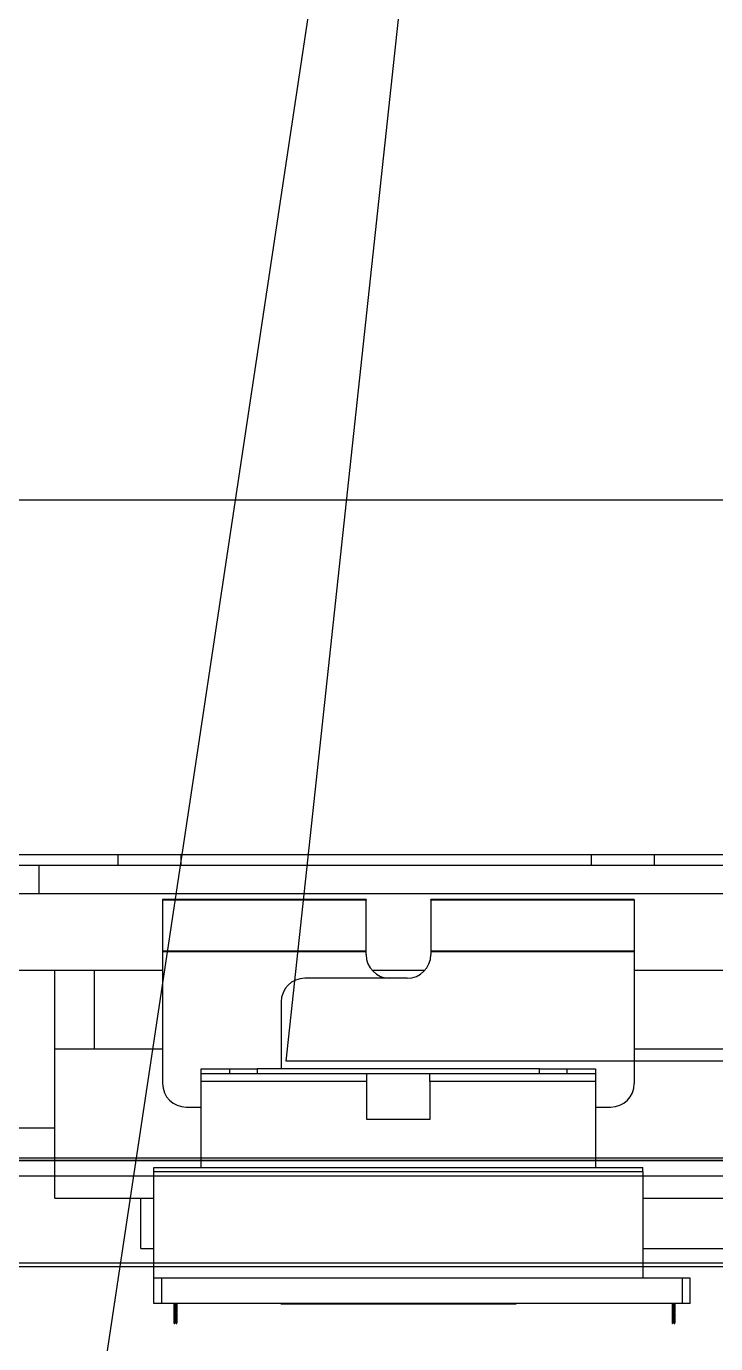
# Model space of a CAD drawing. Extents: x 500 to 100500, y -14500 to 21140.
# Drawn here: x 7342.9 to 7430.3, y -3056 to -2888.9 of the extents above; entities that cross this region are included whole.
import ezdxf

# ---------------------------------------------------------------- set-up
doc = ezdxf.new("R2010")
doc.units = 0
doc.layers.get('0').update_dxf_attribs({"linetype": 'CONTINUOUS'})

# ---------------------------------------------------------------- blocks, each defined once
blk = doc.blocks.new('SP R')
at = {"color": 3}
for p, q in [((17121.34, -97458.31), (18255.34, -97458.31)), ((18255.34, -97460.31), (17121.34, -97460.31)), ((17121.34, -97471.31), (18255.34, -97471.31)), ((18255.34, -97471.81), (17121.34, -97471.81))]:
    blk.add_line(p, q, dxfattribs=at)
blk = doc.blocks.new('KJVision F')
at = {"color": 2}
for p, q in [((7970.62, -72337.14, -10.47), (8170.62, -71007.14, -10.47)), ((8127.62, -71407.14, -10.47), (8170.62, -71007.14, -10.47)), ((8307.62, -71407.14, -10.47), (8127.62, -71407.14, -10.47))]:
    blk.add_line(p, q, dxfattribs=at)
blk = doc.blocks.new('KJprobe Card F')
at = {"color": 6}
for p, q in [((30942.2, -77384.49, 43.99), (31148.7, -77384.49, 43.99)), ((30978.7, -77429.49, 43.99), (31528.7, -77429.49, 43.99)), ((31021.7, -77429.49, 43.99), (31021.7, -77430.89, 43.99)), ((31029.7, -77429.49, 43.99), (31029.7, -77430.89, 43.99)), ((31081.7, -77429.49, 43.99), (31081.7, -77430.89, 43.99)), ((31089.7, -77429.49, 43.99), (31089.7, -77430.89, 43.99)), ((31011.7, -77430.89, 43.99), (31006.7, -77430.89, 43.99)), ((31011.7, -77434.49, 43.99), (31011.7, -77430.89, 43.99)), ((31248.2, -77430.89, 43.99), (31011.7, -77430.89, 43.99)), ((31011.7, -77434.49, 43.99), (31007.55, -77434.49, 43.99)), ((31248.2, -77434.49, 43.99), (31011.7, -77434.49, 43.99)), ((31027.37, -77435.19, 43.99), (31027.37, -77435.29, 43.99)), ((31053.17, -77435.19, 43.99), (31027.37, -77435.19, 43.99)), ((31053.17, -77435.29, 43.99), (31027.37, -77435.29, 43.99)), ((31027.37, -77435.29, 43.99), (31027.37, -77435.3, 43.99)), ((31053.17, -77435.3, 43.99), (31027.37, -77435.3, 43.99)), ((31027.37, -77435.3, 43.99), (31027.37, -77441.76, 43.99)), ((31053.17, -77435.19, 43.99), (31053.17, -77435.29, 43.99)), ((31053.17, -77435.3, 43.99), (31053.17, -77435.29, 43.99)), ((31053.17, -77441.76, 43.99), (31053.17, -77435.3, 43.99)), ((31061.38, -77435.29, 43.99), (31061.38, -77435.19, 43.99)), ((31087.17, -77435.19, 43.99), (31061.38, -77435.19, 43.99)), ((31087.17, -77435.29, 43.99), (31061.38, -77435.29, 43.99)), ((31061.38, -77435.29, 43.99), (31061.38, -77435.3, 43.99)), ((31087.17, -77435.3, 43.99), (31061.38, -77435.3, 43.99)), ((31061.38, -77435.3, 43.99), (31061.38, -77441.76, 43.99)), ((31087.17, -77435.19, 43.99), (31087.17, -77435.29, 43.99)), ((31087.17, -77435.29, 43.99), (31087.17, -77435.3, 43.99)), ((31087.17, -77435.3, 43.99), (31087.17, -77441.76, 43.99)), ((31053.17, -77441.76, 43.99), (31027.37, -77441.76, 43.99)), ((31027.37, -77441.76, 43.99), (31027.37, -77441.86, 43.99)), ((31053.17, -77441.86, 43.99), (31027.37, -77441.86, 43.99)), ((31027.37, -77441.86, 43.99), (31027.37, -77458.54, 43.99)), ((31053.17, -77441.86, 43.99), (31053.17, -77441.76, 43.99)), ((31053.17, -77442.19, 43.99), (31053.17, -77441.86, 43.99)), ((31087.17, -77441.76, 43.99), (31061.38, -77441.76, 43.99)), ((31061.38, -77441.76, 43.99), (31061.38, -77441.86, 43.99)), ((31087.17, -77441.86, 43.99), (31061.38, -77441.86, 43.99)), ((31061.38, -77441.86, 43.99), (31061.38, -77442.19, 43.99)), ((31087.17, -77441.76, 43.99), (31087.17, -77441.86, 43.99)), ((31087.17, -77441.86, 43.99), (31087.17, -77458.54, 43.99)), ((31027.37, -77444.19, 43.99), (30997.42, -77444.19, 43.99)), ((31013.7, -77454.19, 43.99), (31013.7, -77444.19, 43.99)), ((31018.7, -77444.19, 43.99), (31018.7, -77454.19, 43.99)), ((31058.38, -77445.19, 43.99), (31045.4, -77445.19, 43.99)), ((31060.62, -77444.19, 43.99), (31053.93, -77444.19, 43.99)), ((31103.15, -77444.19, 43.99), (31087.17, -77444.19, 43.99)), ((31042.4, -77448.19, 43.99), (31042.4, -77456.69, 43.99)), ((31027.37, -77454.19, 43.99), (31013.7, -77454.19, 43.99)), ((31013.7, -77473.09, 43.99), (31013.7, -77454.19, 43.99)), ((31103.15, -77454.19, 43.99), (31087.17, -77454.19, 43.99)), ((31032.27, -77457.29, 43.99), (31032.27, -77456.69, 43.99)), ((31032.27, -77456.69, 43.99), (31035.87, -77456.69, 43.99)), ((31032.27, -77458.29, 43.99), (31032.27, -77457.29, 43.99)), ((31032.27, -77457.29, 43.99), (31053.27, -77457.29, 43.99)), ((31035.87, -77456.69, 43.99), (31039.37, -77456.69, 43.99)), ((31035.87, -77456.69, 43.99), (31035.87, -77457.29, 43.99)), ((31039.37, -77456.69, 43.99), (31039.37, -77457.29, 43.99)), ((31075.17, -77456.69, 43.99), (31039.37, -77456.69, 43.99)), ((31053.27, -77458.29, 43.99), (31053.27, -77457.29, 43.99)), ((31053.27, -77457.29, 43.99), (31061.27, -77457.29, 43.99)), ((31061.27, -77458.29, 43.99), (31061.27, -77457.29, 43.99)), ((31061.27, -77457.29, 43.99), (31082.27, -77457.29, 43.99)), ((31075.17, -77457.29, 43.99), (31075.17, -77456.69, 43.99)), ((31075.17, -77456.69, 43.99), (31078.67, -77456.69, 43.99)), ((31078.67, -77456.69, 43.99), (31082.27, -77456.69, 43.99)), ((31078.67, -77457.29, 43.99), (31078.67, -77456.69, 43.99)), ((31082.27, -77456.69, 43.99), (31082.27, -77457.29, 43.99)), ((31082.27, -77457.29, 43.99), (31082.27, -77458.29, 43.99)), ((31053.27, -77458.29, 43.99), (31032.27, -77458.29, 43.99)), ((31032.27, -77469.19, 43.99), (31032.27, -77458.29, 43.99)), ((31053.27, -77463.09, 43.99), (31053.27, -77458.29, 43.99)), ((31061.27, -77458.29, 43.99), (31061.27, -77463.09, 43.99)), ((31082.27, -77458.29, 43.99), (31061.27, -77458.29, 43.99)), ((31082.27, -77458.29, 43.99), (31082.27, -77469.19, 43.99)), ((31030.37, -77461.54, 43.99), (31032.27, -77461.54, 43.99)), ((31082.27, -77461.54, 43.99), (31084.17, -77461.54, 43.99)), ((31061.27, -77463.09, 43.99), (31053.27, -77463.09, 43.99)), ((31013.7, -77464.19, 43.99), (31008.5, -77464.19, 43.99)), ((31026.27, -77469.69, 43.99), (31026.27, -77469.19, 43.99)), ((31026.27, -77469.19, 43.99), (31032.27, -77469.19, 43.99)), ((31026.27, -77483.23, 43.99), (31026.27, -77469.69, 43.99)), ((31026.27, -77469.69, 43.99), (31088.27, -77469.69, 43.99)), ((31032.27, -77469.19, 43.99), (31082.27, -77469.19, 43.99)), ((31082.27, -77469.19, 43.99), (31088.27, -77469.19, 43.99)), ((31088.27, -77469.69, 43.99), (31088.27, -77469.19, 43.99)), ((31088.27, -77469.69, 43.99), (31088.27, -77483.23, 43.99)), ((31013.7, -77473.09, 43.99), (31024.6, -77473.09, 43.99)), ((31024.6, -77479.49, 43.99), (31024.6, -77473.09, 43.99)), ((31024.6, -77473.09, 43.99), (31026.27, -77473.09, 43.99)), ((31088.27, -77473.09, 43.99), (31108.05, -77473.09, 43.99)), ((31024.6, -77479.49, 43.99), (31026.27, -77479.49, 43.99)), ((31088.27, -77479.49, 43.99), (31108.05, -77479.49, 43.99)), ((31088.27, -77483.23, 43.99), (31026.27, -77483.23, 43.99)), ((31026.27, -77486.43, 43.99), (31026.27, -77483.23, 43.99)), ((31027.27, -77486.43, 43.99), (31027.27, -77483.23, 43.99)), ((31093.27, -77483.23, 43.99), (31027.27, -77483.23, 43.99)), ((31093.27, -77486.43, 43.99), (31093.27, -77483.23, 43.99)), ((31094.27, -77483.23, 43.99), (31093.27, -77483.23, 43.99)), ((31094.27, -77486.43, 43.99), (31094.27, -77483.23, 43.99)), ((31027.27, -77486.43, 43.99), (31026.27, -77486.43, 43.99)), ((31093.27, -77486.43, 43.99), (31027.27, -77486.43, 43.99)), ((31028.82, -77486.44, 43.99), (31028.82, -77486.43, 43.99)), ((31028.94, -77486.44, 43.99), (31028.82, -77486.44, 43.99)), ((31028.84, -77487.61, 43.99), (31028.84, -77486.44, 43.99)), ((31028.92, -77486.44, 43.99), (31028.92, -77487.61, 43.99)), ((31028.94, -77486.44, 43.99), (31028.94, -77486.43, 43.99)), ((31029.06, -77486.44, 43.99), (31029.06, -77486.43, 43.99)), ((31029.18, -77486.44, 43.99), (31029.06, -77486.44, 43.99)), ((31029.08, -77487.61, 43.99), (31029.08, -77486.44, 43.99)), ((31029.16, -77486.44, 43.99), (31029.16, -77487.61, 43.99)), ((31029.18, -77486.44, 43.99), (31029.18, -77486.43, 43.99)), ((31042.4, -77486.44, 43.99), (31042.4, -77486.43, 43.99)), ((31072.15, -77486.44, 43.99), (31042.4, -77486.44, 43.99)), ((31042.4, -77486.54, 43.99), (31042.4, -77486.44, 43.99)), ((31042.65, -77486.44, 43.99), (31042.4, -77486.44, 43.99)), ((31072.15, -77486.54, 43.99), (31042.4, -77486.54, 43.99)), ((31042.65, -77486.44, 43.99), (31042.65, -77486.43, 43.99)), ((31042.9, -77486.44, 43.99), (31042.9, -77486.43, 43.99)), ((31043.15, -77486.44, 43.99), (31042.9, -77486.44, 43.99)), ((31043.15, -77486.44, 43.99), (31043.15, -77486.43, 43.99)), ((31043.4, -77486.44, 43.99), (31043.4, -77486.43, 43.99)), ((31043.65, -77486.44, 43.99), (31043.4, -77486.44, 43.99)), ((31043.65, -77486.44, 43.99), (31043.65, -77486.43, 43.99)), ((31043.9, -77486.44, 43.99), (31043.9, -77486.43, 43.99)), ((31044.15, -77486.44, 43.99), (31043.9, -77486.44, 43.99)), ((31044.15, -77486.44, 43.99), (31044.15, -77486.43, 43.99)), ((31044.4, -77486.44, 43.99), (31044.4, -77486.43, 43.99)), ((31044.65, -77486.44, 43.99), (31044.4, -77486.44, 43.99)), ((31044.65, -77486.44, 43.99), (31044.65, -77486.43, 43.99)), ((31044.9, -77486.44, 43.99), (31044.9, -77486.43, 43.99)), ((31045.15, -77486.44, 43.99), (31044.9, -77486.44, 43.99)), ((31045.15, -77486.44, 43.99), (31045.15, -77486.43, 43.99)), ((31045.4, -77486.44, 43.99), (31045.4, -77486.43, 43.99)), ((31045.65, -77486.44, 43.99), (31045.4, -77486.44, 43.99)), ((31045.65, -77486.44, 43.99), (31045.65, -77486.43, 43.99)), ((31045.9, -77486.44, 43.99), (31045.9, -77486.43, 43.99)), ((31046.15, -77486.44, 43.99), (31045.9, -77486.44, 43.99)), ((31046.15, -77486.44, 43.99), (31046.15, -77486.43, 43.99)), ((31046.4, -77486.44, 43.99), (31046.4, -77486.43, 43.99)), ((31046.65, -77486.44, 43.99), (31046.4, -77486.44, 43.99)), ((31046.65, -77486.44, 43.99), (31046.65, -77486.43, 43.99)), ((31046.9, -77486.44, 43.99), (31046.9, -77486.43, 43.99)), ((31047.15, -77486.44, 43.99), (31046.9, -77486.44, 43.99)), ((31047.15, -77486.44, 43.99), (31047.15, -77486.43, 43.99)), ((31047.4, -77486.44, 43.99), (31047.4, -77486.43, 43.99)), ((31047.65, -77486.44, 43.99), (31047.4, -77486.44, 43.99)), ((31047.65, -77486.44, 43.99), (31047.65, -77486.43, 43.99)), ((31047.9, -77486.44, 43.99), (31047.9, -77486.43, 43.99)), ((31048.15, -77486.44, 43.99), (31047.9, -77486.44, 43.99)), ((31048.15, -77486.44, 43.99), (31048.15, -77486.43, 43.99)), ((31048.4, -77486.44, 43.99), (31048.4, -77486.43, 43.99)), ((31048.65, -77486.44, 43.99), (31048.4, -77486.44, 43.99)), ((31048.65, -77486.44, 43.99), (31048.65, -77486.43, 43.99)), ((31048.9, -77486.44, 43.99), (31048.9, -77486.43, 43.99)), ((31049.15, -77486.44, 43.99), (31048.9, -77486.44, 43.99)), ((31049.15, -77486.44, 43.99), (31049.15, -77486.43, 43.99)), ((31049.4, -77486.44, 43.99), (31049.4, -77486.43, 43.99)), ((31049.65, -77486.44, 43.99), (31049.4, -77486.44, 43.99)), ((31049.65, -77486.44, 43.99), (31049.65, -77486.43, 43.99)), ((31049.9, -77486.44, 43.99), (31049.9, -77486.43, 43.99)), ((31050.15, -77486.44, 43.99), (31049.9, -77486.44, 43.99)), ((31050.15, -77486.44, 43.99), (31050.15, -77486.43, 43.99)), ((31050.4, -77486.44, 43.99), (31050.4, -77486.43, 43.99)), ((31050.65, -77486.44, 43.99), (31050.4, -77486.44, 43.99)), ((31050.65, -77486.44, 43.99), (31050.65, -77486.43, 43.99)), ((31050.9, -77486.44, 43.99), (31050.9, -77486.43, 43.99)), ((31051.15, -77486.44, 43.99), (31050.9, -77486.44, 43.99)), ((31051.15, -77486.44, 43.99), (31051.15, -77486.43, 43.99)), ((31051.4, -77486.44, 43.99), (31051.4, -77486.43, 43.99)), ((31051.65, -77486.44, 43.99), (31051.4, -77486.44, 43.99)), ((31051.65, -77486.44, 43.99), (31051.65, -77486.43, 43.99)), ((31051.9, -77486.44, 43.99), (31051.9, -77486.43, 43.99)), ((31052.15, -77486.44, 43.99), (31051.9, -77486.44, 43.99)), ((31052.15, -77486.44, 43.99), (31052.15, -77486.43, 43.99)), ((31052.4, -77486.44, 43.99), (31052.4, -77486.43, 43.99)), ((31052.65, -77486.44, 43.99), (31052.4, -77486.44, 43.99)), ((31052.65, -77486.44, 43.99), (31052.65, -77486.43, 43.99)), ((31052.9, -77486.44, 43.99), (31052.9, -77486.43, 43.99)), ((31053.15, -77486.44, 43.99), (31052.9, -77486.44, 43.99)), ((31053.15, -77486.44, 43.99), (31053.15, -77486.43, 43.99)), ((31053.4, -77486.44, 43.99), (31053.4, -77486.43, 43.99)), ((31053.65, -77486.44, 43.99), (31053.4, -77486.44, 43.99)), ((31053.65, -77486.44, 43.99), (31053.65, -77486.43, 43.99)), ((31053.9, -77486.44, 43.99), (31053.9, -77486.43, 43.99)), ((31054.15, -77486.44, 43.99), (31053.9, -77486.44, 43.99)), ((31054.15, -77486.44, 43.99), (31054.15, -77486.43, 43.99)), ((31054.4, -77486.44, 43.99), (31054.4, -77486.43, 43.99)), ((31054.65, -77486.44, 43.99), (31054.4, -77486.44, 43.99)), ((31054.65, -77486.44, 43.99), (31054.65, -77486.43, 43.99)), ((31054.9, -77486.44, 43.99), (31054.9, -77486.43, 43.99)), ((31055.15, -77486.44, 43.99), (31054.9, -77486.44, 43.99)), ((31055.15, -77486.44, 43.99), (31055.15, -77486.43, 43.99)), ((31055.4, -77486.44, 43.99), (31055.4, -77486.43, 43.99)), ((31055.65, -77486.44, 43.99), (31055.4, -77486.44, 43.99)), ((31055.65, -77486.44, 43.99), (31055.65, -77486.43, 43.99)), ((31055.9, -77486.44, 43.99), (31055.9, -77486.43, 43.99)), ((31056.15, -77486.44, 43.99), (31055.9, -77486.44, 43.99)), ((31056.15, -77486.44, 43.99), (31056.15, -77486.43, 43.99)), ((31056.4, -77486.44, 43.99), (31056.4, -77486.43, 43.99)), ((31056.65, -77486.44, 43.99), (31056.4, -77486.44, 43.99)), ((31056.65, -77486.44, 43.99), (31056.65, -77486.43, 43.99)), ((31056.9, -77486.44, 43.99), (31056.9, -77486.43, 43.99)), ((31057.15, -77486.44, 43.99), (31056.9, -77486.44, 43.99)), ((31057.15, -77486.44, 43.99), (31057.15, -77486.43, 43.99)), ((31057.4, -77486.44, 43.99), (31057.4, -77486.43, 43.99)), ((31057.65, -77486.44, 43.99), (31057.4, -77486.44, 43.99)), ((31057.65, -77486.44, 43.99), (31057.65, -77486.43, 43.99)), ((31057.9, -77486.44, 43.99), (31057.9, -77486.43, 43.99)), ((31058.15, -77486.44, 43.99), (31057.9, -77486.44, 43.99)), ((31058.15, -77486.44, 43.99), (31058.15, -77486.43, 43.99)), ((31058.4, -77486.44, 43.99), (31058.4, -77486.43, 43.99)), ((31058.65, -77486.44, 43.99), (31058.4, -77486.44, 43.99)), ((31058.65, -77486.44, 43.99), (31058.65, -77486.43, 43.99)), ((31058.9, -77486.44, 43.99), (31058.9, -77486.43, 43.99)), ((31059.15, -77486.44, 43.99), (31058.9, -77486.44, 43.99)), ((31059.15, -77486.44, 43.99), (31059.15, -77486.43, 43.99)), ((31059.4, -77486.44, 43.99), (31059.4, -77486.43, 43.99)), ((31059.65, -77486.44, 43.99), (31059.4, -77486.44, 43.99)), ((31059.65, -77486.44, 43.99), (31059.65, -77486.43, 43.99)), ((31059.9, -77486.44, 43.99), (31059.9, -77486.43, 43.99)), ((31060.15, -77486.44, 43.99), (31059.9, -77486.44, 43.99)), ((31060.15, -77486.44, 43.99), (31060.15, -77486.43, 43.99)), ((31060.4, -77486.44, 43.99), (31060.4, -77486.43, 43.99)), ((31060.65, -77486.44, 43.99), (31060.4, -77486.44, 43.99)), ((31060.65, -77486.44, 43.99), (31060.65, -77486.43, 43.99)), ((31060.9, -77486.44, 43.99), (31060.9, -77486.43, 43.99)), ((31061.15, -77486.44, 43.99), (31060.9, -77486.44, 43.99)), ((31061.15, -77486.44, 43.99), (31061.15, -77486.43, 43.99)), ((31061.4, -77486.44, 43.99), (31061.4, -77486.43, 43.99)), ((31061.65, -77486.44, 43.99), (31061.4, -77486.44, 43.99)), ((31061.65, -77486.44, 43.99), (31061.65, -77486.43, 43.99)), ((31061.9, -77486.44, 43.99), (31061.9, -77486.43, 43.99)), ((31062.15, -77486.44, 43.99), (31061.9, -77486.44, 43.99)), ((31062.15, -77486.44, 43.99), (31062.15, -77486.43, 43.99)), ((31062.4, -77486.44, 43.99), (31062.4, -77486.43, 43.99)), ((31062.65, -77486.44, 43.99), (31062.4, -77486.44, 43.99)), ((31062.65, -77486.44, 43.99), (31062.65, -77486.43, 43.99)), ((31062.9, -77486.44, 43.99), (31062.9, -77486.43, 43.99)), ((31063.15, -77486.44, 43.99), (31062.9, -77486.44, 43.99)), ((31063.15, -77486.44, 43.99), (31063.15, -77486.43, 43.99)), ((31063.4, -77486.44, 43.99), (31063.4, -77486.43, 43.99)), ((31063.65, -77486.44, 43.99), (31063.4, -77486.44, 43.99)), ((31063.65, -77486.44, 43.99), (31063.65, -77486.43, 43.99)), ((31063.9, -77486.44, 43.99), (31063.9, -77486.43, 43.99)), ((31064.15, -77486.44, 43.99), (31063.9, -77486.44, 43.99)), ((31064.15, -77486.44, 43.99), (31064.15, -77486.43, 43.99)), ((31064.4, -77486.44, 43.99), (31064.4, -77486.43, 43.99)), ((31064.65, -77486.44, 43.99), (31064.4, -77486.44, 43.99)), ((31064.65, -77486.44, 43.99), (31064.65, -77486.43, 43.99)), ((31064.9, -77486.44, 43.99), (31064.9, -77486.43, 43.99)), ((31065.15, -77486.44, 43.99), (31064.9, -77486.44, 43.99)), ((31065.15, -77486.44, 43.99), (31065.15, -77486.43, 43.99)), ((31065.4, -77486.44, 43.99), (31065.4, -77486.43, 43.99)), ((31065.65, -77486.44, 43.99), (31065.4, -77486.44, 43.99)), ((31065.65, -77486.44, 43.99), (31065.65, -77486.43, 43.99)), ((31065.9, -77486.44, 43.99), (31065.9, -77486.43, 43.99)), ((31066.15, -77486.44, 43.99), (31065.9, -77486.44, 43.99)), ((31066.15, -77486.44, 43.99), (31066.15, -77486.43, 43.99)), ((31066.4, -77486.44, 43.99), (31066.4, -77486.43, 43.99)), ((31066.65, -77486.44, 43.99), (31066.4, -77486.44, 43.99)), ((31066.65, -77486.44, 43.99), (31066.65, -77486.43, 43.99)), ((31066.9, -77486.44, 43.99), (31066.9, -77486.43, 43.99)), ((31067.15, -77486.44, 43.99), (31066.9, -77486.44, 43.99)), ((31067.15, -77486.44, 43.99), (31067.15, -77486.43, 43.99)), ((31067.4, -77486.44, 43.99), (31067.4, -77486.43, 43.99)), ((31067.65, -77486.44, 43.99), (31067.4, -77486.44, 43.99)), ((31067.65, -77486.44, 43.99), (31067.65, -77486.43, 43.99)), ((31067.9, -77486.44, 43.99), (31067.9, -77486.43, 43.99)), ((31068.15, -77486.44, 43.99), (31067.9, -77486.44, 43.99)), ((31068.15, -77486.44, 43.99), (31068.15, -77486.43, 43.99)), ((31068.4, -77486.44, 43.99), (31068.4, -77486.43, 43.99)), ((31068.65, -77486.44, 43.99), (31068.4, -77486.44, 43.99)), ((31068.65, -77486.44, 43.99), (31068.65, -77486.43, 43.99)), ((31068.9, -77486.44, 43.99), (31068.9, -77486.43, 43.99)), ((31069.15, -77486.44, 43.99), (31068.9, -77486.44, 43.99)), ((31069.15, -77486.44, 43.99), (31069.15, -77486.43, 43.99)), ((31069.4, -77486.44, 43.99), (31069.4, -77486.43, 43.99)), ((31069.65, -77486.44, 43.99), (31069.4, -77486.44, 43.99)), ((31069.65, -77486.44, 43.99), (31069.65, -77486.43, 43.99)), ((31069.9, -77486.44, 43.99), (31069.9, -77486.43, 43.99)), ((31070.15, -77486.44, 43.99), (31069.9, -77486.44, 43.99)), ((31070.15, -77486.44, 43.99), (31070.15, -77486.43, 43.99)), ((31070.4, -77486.44, 43.99), (31070.4, -77486.43, 43.99)), ((31070.65, -77486.44, 43.99), (31070.4, -77486.44, 43.99)), ((31070.65, -77486.44, 43.99), (31070.65, -77486.43, 43.99)), ((31070.9, -77486.44, 43.99), (31070.9, -77486.43, 43.99)), ((31071.15, -77486.44, 43.99), (31070.9, -77486.44, 43.99)), ((31071.15, -77486.44, 43.99), (31071.15, -77486.43, 43.99)), ((31071.4, -77486.44, 43.99), (31071.4, -77486.43, 43.99)), ((31071.65, -77486.44, 43.99), (31071.4, -77486.44, 43.99)), ((31071.65, -77486.44, 43.99), (31071.65, -77486.43, 43.99)), ((31071.9, -77486.44, 43.99), (31071.9, -77486.43, 43.99)), ((31072.15, -77486.44, 43.99), (31071.9, -77486.44, 43.99)), ((31072.15, -77486.44, 43.99), (31072.15, -77486.43, 43.99)), ((31072.15, -77486.44, 43.99), (31072.15, -77486.54, 43.99)), ((31091.98, -77486.44, 43.99), (31091.98, -77486.43, 43.99)), ((31092.1, -77486.44, 43.99), (31091.98, -77486.44, 43.99)), ((31092, -77487.61, 43.99), (31092, -77486.44, 43.99)), ((31092.08, -77486.44, 43.99), (31092.08, -77487.61, 43.99)), ((31092.1, -77486.44, 43.99), (31092.1, -77486.43, 43.99)), ((31092.22, -77486.44, 43.99), (31092.22, -77486.43, 43.99)), ((31092.34, -77486.44, 43.99), (31092.22, -77486.44, 43.99)), ((31092.24, -77487.61, 43.99), (31092.24, -77486.44, 43.99)), ((31092.32, -77486.44, 43.99), (31092.32, -77487.61, 43.99)), ((31092.34, -77486.44, 43.99), (31092.34, -77486.43, 43.99)), ((31094.27, -77486.43, 43.99), (31093.27, -77486.43, 43.99)), ((31028.92, -77487.61, 43.99), (31028.84, -77487.61, 43.99)), ((31028.84, -77487.66, 43.99), (31028.84, -77487.61, 43.99)), ((31028.84, -77487.66, 43.99), (31028.92, -77487.66, 43.99)), ((31028.84, -77488.89, 43.99), (31028.84, -77487.66, 43.99)), ((31028.92, -77488.89, 43.99), (31028.84, -77488.89, 43.99)), ((31028.84, -77488.9, 43.99), (31028.84, -77488.89, 43.99)), ((31028.84, -77488.9, 43.99), (31028.92, -77488.9, 43.99)), ((31028.84, -77488.98, 43.99), (31028.84, -77488.9, 43.99)), ((31028.92, -77488.98, 43.99), (31028.84, -77488.98, 43.99)), ((31028.84, -77488.99, 43.99), (31028.84, -77488.98, 43.99)), ((31028.84, -77488.99, 43.99), (31028.92, -77488.99, 43.99)), ((31028.84, -77488.99, 43.99), (31028.92, -77488.99, 43.99)), ((31028.84, -77488.99, 43.99), (31028.84, -77488.99, 43.99)), ((31028.92, -77487.66, 43.99), (31028.92, -77487.61, 43.99)), ((31028.92, -77487.66, 43.99), (31028.92, -77488.89, 43.99)), ((31028.92, -77488.9, 43.99), (31028.92, -77488.89, 43.99)), ((31028.92, -77488.98, 43.99), (31028.92, -77488.9, 43.99)), ((31028.92, -77488.99, 43.99), (31028.92, -77488.98, 43.99)), ((31028.92, -77488.99, 43.99), (31028.92, -77488.99, 43.99)), ((31029.16, -77487.61, 43.99), (31029.08, -77487.61, 43.99)), ((31029.08, -77487.66, 43.99), (31029.08, -77487.61, 43.99)), ((31029.08, -77487.66, 43.99), (31029.16, -77487.66, 43.99)), ((31029.08, -77488.89, 43.99), (31029.08, -77487.66, 43.99)), ((31029.16, -77488.89, 43.99), (31029.08, -77488.89, 43.99)), ((31029.08, -77488.9, 43.99), (31029.08, -77488.89, 43.99)), ((31029.08, -77488.9, 43.99), (31029.16, -77488.9, 43.99)), ((31029.08, -77488.98, 43.99), (31029.08, -77488.9, 43.99)), ((31029.16, -77488.98, 43.99), (31029.08, -77488.98, 43.99)), ((31029.08, -77488.99, 43.99), (31029.08, -77488.98, 43.99)), ((31029.08, -77488.99, 43.99), (31029.16, -77488.99, 43.99)), ((31029.08, -77488.99, 43.99), (31029.16, -77488.99, 43.99)), ((31029.08, -77488.99, 43.99), (31029.08, -77488.99, 43.99)), ((31029.16, -77487.66, 43.99), (31029.16, -77487.61, 43.99)), ((31029.16, -77487.66, 43.99), (31029.16, -77488.89, 43.99)), ((31029.16, -77488.9, 43.99), (31029.16, -77488.89, 43.99)), ((31029.16, -77488.98, 43.99), (31029.16, -77488.9, 43.99)), ((31029.16, -77488.99, 43.99), (31029.16, -77488.98, 43.99)), ((31029.16, -77488.99, 43.99), (31029.16, -77488.99, 43.99)), ((31092.08, -77487.61, 43.99), (31092, -77487.61, 43.99)), ((31092, -77487.66, 43.99), (31092, -77487.61, 43.99)), ((31092, -77487.66, 43.99), (31092.08, -77487.66, 43.99)), ((31092, -77488.89, 43.99), (31092, -77487.66, 43.99)), ((31092.08, -77488.89, 43.99), (31092, -77488.89, 43.99)), ((31092, -77488.9, 43.99), (31092, -77488.89, 43.99)), ((31092, -77488.9, 43.99), (31092.08, -77488.9, 43.99)), ((31092, -77488.98, 43.99), (31092, -77488.9, 43.99)), ((31092.08, -77488.98, 43.99), (31092, -77488.98, 43.99)), ((31092, -77488.99, 43.99), (31092, -77488.98, 43.99)), ((31092, -77488.99, 43.99), (31092.08, -77488.99, 43.99)), ((31092, -77488.99, 43.99), (31092.08, -77488.99, 43.99)), ((31092, -77488.99, 43.99), (31092, -77488.99, 43.99)), ((31092.08, -77487.66, 43.99), (31092.08, -77487.61, 43.99)), ((31092.08, -77487.66, 43.99), (31092.08, -77488.89, 43.99)), ((31092.08, -77488.9, 43.99), (31092.08, -77488.89, 43.99)), ((31092.08, -77488.98, 43.99), (31092.08, -77488.9, 43.99)), ((31092.08, -77488.99, 43.99), (31092.08, -77488.98, 43.99)), ((31092.08, -77488.99, 43.99), (31092.08, -77488.99, 43.99)), ((31092.32, -77487.61, 43.99), (31092.24, -77487.61, 43.99)), ((31092.24, -77487.66, 43.99), (31092.24, -77487.61, 43.99)), ((31092.24, -77487.66, 43.99), (31092.32, -77487.66, 43.99)), ((31092.24, -77488.89, 43.99), (31092.24, -77487.66, 43.99)), ((31092.32, -77488.89, 43.99), (31092.24, -77488.89, 43.99)), ((31092.24, -77488.9, 43.99), (31092.24, -77488.89, 43.99)), ((31092.24, -77488.9, 43.99), (31092.32, -77488.9, 43.99)), ((31092.24, -77488.98, 43.99), (31092.24, -77488.9, 43.99)), ((31092.32, -77488.98, 43.99), (31092.24, -77488.98, 43.99)), ((31092.24, -77488.99, 43.99), (31092.24, -77488.98, 43.99)), ((31092.24, -77488.99, 43.99), (31092.32, -77488.99, 43.99)), ((31092.24, -77488.99, 43.99), (31092.32, -77488.99, 43.99)), ((31092.24, -77488.99, 43.99), (31092.24, -77488.99, 43.99)), ((31092.32, -77487.66, 43.99), (31092.32, -77487.61, 43.99)), ((31092.32, -77487.66, 43.99), (31092.32, -77488.89, 43.99)), ((31092.32, -77488.9, 43.99), (31092.32, -77488.89, 43.99)), ((31092.32, -77488.98, 43.99), (31092.32, -77488.9, 43.99)), ((31092.32, -77488.99, 43.99), (31092.32, -77488.98, 43.99)), ((31092.32, -77488.99, 43.99), (31092.32, -77488.99, 43.99))]:
    blk.add_line(p, q, dxfattribs=at)
for centre, start, end in [((31056.17, -77442.19, 43.99), 180, 270), ((31058.38, -77442.19, 43.99), 270, 0), ((31045.4, -77448.19, 43.99), 90, 180), ((31030.37, -77458.54, 43.99), 180, 270), ((31084.17, -77458.54, 43.99), 270, 0)]:
    blk.add_arc(centre, 3, start, end, dxfattribs=at)
blk = doc.blocks.new('glass 1500')
at = {"color": 1, "elevation": -75.82}
blk.add_lwpolyline([(-6068.99, -93219.95), (-4568.99, -93219.95), (-4568.99, -93220.25), (-6068.99, -93220.25)], close=True, dxfattribs=at)

msp = doc.modelspace()

# ---------------------------------------------------------------- block references
for name, p in [('KJVision F', (-751.77, 68387.03, -65.34)), ('KJprobe Card F', (-23667.2, 74435.59, -119.8))]:
    msp.add_blockref(name, p)
at = {"color": 0}
for name, p in [('SP R', (-10101.84, 94425.6, -75.82)), ('glass 1500', (12905.49, 90187.55))]:
    msp.add_blockref(name, p, dxfattribs=at)

doc.saveas('drawing.dxf')
